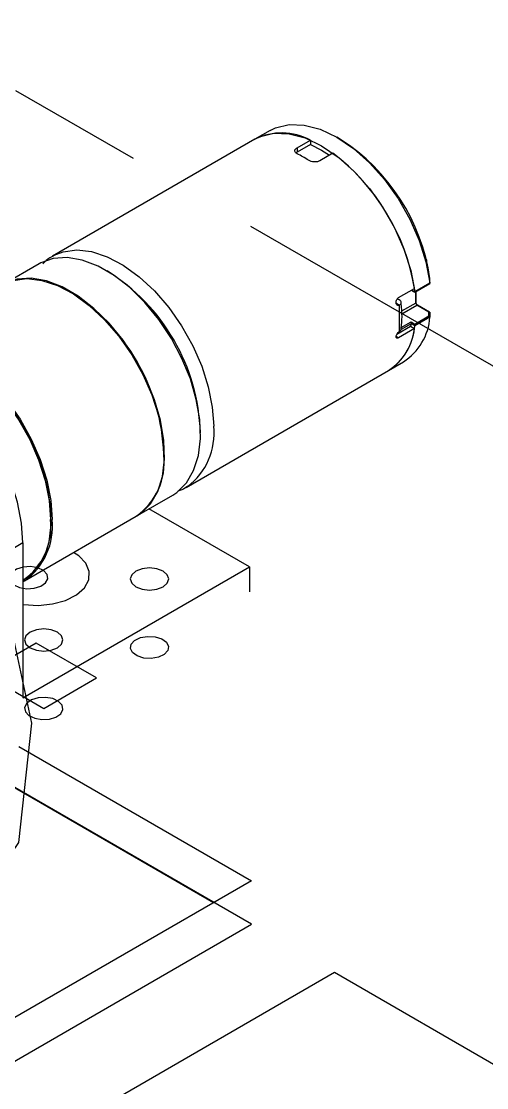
# Model space of a CAD drawing. Header units: millimetres. Extents: x 15 to 415, y 5 to 292.
# Drawn here: x 248.93 to 257.64, y 198.25 to 218.21 of the extents above; entities that cross this region are included whole.
import ezdxf

# ---------------------------------------------------------------- set-up
doc = ezdxf.new("R2010")
doc.units = ezdxf.units.MM
doc.linetypes.add('CENTERX2', pattern=[20.32, 12.7, -2.54, 2.54, -2.54])

msp = doc.modelspace()

# ---------------------------------------------------------------- linework, layer by layer
at = {"color": 7, "linetype": 'CENTERX2'}
for p, q in [((218.0246, 234.6973), (273.4618, 202.6941)), ((249.208, 206.572), (248.2181, 206.0006)), ((250.3394, 205.9189), (249.208, 206.572)), ((248.2181, 206.0006), (249.3494, 205.3474)), ((249.3494, 205.3474), (250.3394, 205.9189)), ((247.4402, 196.1628), (254.7942, 200.4082)), ((254.7942, 200.4082), (262.1481, 196.1628))]:
    msp.add_line(p, q, dxfattribs=at)
at = {"color": 7, "linetype": 'Continuous', "lineweight": 25}
for p, q in [((253.5867, 216.1672), (253.3038, 216.004)), ((254.9076, 216.0025), (254.8369, 216.0433)), ((253.3038, 216.004), (249.5137, 213.816)), ((254.0941, 215.845), (254.3416, 215.9879)), ((254.3416, 215.9056), (254.0941, 215.7628)), ((254.0941, 215.845), (254.0941, 215.7628)), ((254.3416, 215.9879), (254.3416, 215.9056)), ((254.0941, 215.7628), (254.0747, 215.7476)), ((254.7659, 215.743), (254.5184, 215.6001)), ((249.5137, 213.816), (249.5465, 213.8339)), ((249.2663, 213.6731), (248.5945, 213.2853)), ((256.5239, 213.7058), (256.5239, 213.7245)), ((256.2995, 213.152), (256.5824, 213.3153)), ((256.2997, 213.1426), (256.5767, 213.3025)), ((256.5815, 213.3968), (256.5817, 213.3948)), ((256.5824, 213.3153), (256.5825, 213.3145)), ((249.8447, 213.1451), (249.8306, 213.1532)), ((255.9943, 213.0401), (256.2913, 213.2115)), ((256.2358, 213.1795), (256.2997, 213.1426)), ((256.2997, 213.1494), (256.2997, 213.1426)), ((256.3207, 212.9446), (256.3207, 213.1547)), ((255.9405, 212.9403), (256.0117, 212.8992)), ((255.9474, 212.9364), (255.9474, 212.9365)), ((256.0117, 212.4093), (256.0117, 212.8992)), ((256.5617, 212.7694), (256.3361, 212.8997)), ((256.5758, 212.7681), (256.3461, 212.9007)), ((256.5824, 212.6733), (256.2995, 212.51)), ((256.2997, 212.5451), (256.5625, 212.6969)), ((256.5825, 212.674), (256.5824, 212.6733)), ((255.9606, 212.3522), (256.2193, 212.5016)), ((256.2913, 212.46), (255.9943, 212.2885)), ((256.2279, 212.5513), (256.2193, 212.5016)), ((256.2193, 212.5016), (256.2913, 212.46)), ((256.228, 212.5865), (256.2997, 212.5451)), ((256.228, 212.5865), (256.228, 212.5538)), ((256.2997, 212.5125), (256.228, 212.5538)), ((256.2997, 212.5451), (256.2997, 212.5125)), ((255.9474, 212.3156), (255.9474, 212.3158)), ((255.8036, 211.6737), (256.0865, 211.837)), ((252.0135, 209.4857), (255.8036, 211.6737)), ((251.598, 210.0915), (251.598, 210.1079)), ((252.0427, 209.5034), (252.0135, 209.4857)), ((251.0943, 208.9551), (251.7661, 209.3429)), ((253.2032, 207.997), (251.3189, 209.0847)), ((248.9871, 207.7386), (251.0802, 208.9469)), ((248.9605, 208.4465), (248.5363, 208.2015)), ((248.9605, 208.4465), (248.9605, 205.5477)), ((248.9605, 205.5477), (253.2032, 207.997)), ((253.2032, 207.997), (253.2032, 207.5315)), ((248.9605, 207.7233), (248.973, 207.7305)), ((248.8809, 204.6383), (253.2385, 202.1227)), ((248.7276, 203.9103), (252.5313, 201.7145)), ((253.2385, 202.1227), (245.8846, 197.8774))]:
    msp.add_line(p, q, dxfattribs=at)
at = {"color": 8, "linetype": 'Continuous', "lineweight": 25}
for p, q in [((256.2417, 213.1829), (256.2997, 213.1494)), ((256.3149, 212.9364), (256.3149, 213.1514)), ((256.3149, 212.9364), (256.0508, 212.784)), ((256.0543, 212.737), (256.3361, 212.8997)), ((256.0404, 212.4782), (256.228, 212.5865)), ((256.2279, 212.5513), (256.0407, 212.4432)), ((255.9474, 212.3156), (255.9943, 212.2885))]:
    msp.add_line(p, q, dxfattribs=at)
at = {"color": 7, "linetype": 'Continuous'}
for p, q in [((253.2385, 201.3062), (240.0863, 208.8988)), ((245.8846, 197.0609), (253.2385, 201.3062))]:
    msp.add_line(p, q, dxfattribs=at)
at = {"color": 7, "linetype": 'Continuous', "lineweight": 25, "flags": 128}
for points in [[(253.5867, 216.1672), (253.6891, 216.2174), (253.9432, 216.2793), (254.2251, 216.2705), (254.526, 216.191), (254.8366, 216.0435), (255.1472, 215.8324), (255.4481, 215.5644), (255.73, 215.2478), (255.9841, 214.8925), (256.2025, 214.5094), (256.3784, 214.1106), (256.5064, 213.7084), (256.5824, 213.3153)], [(253.3038, 216.004), (253.4062, 216.0541), (253.6603, 216.1161), (253.9422, 216.1072), (254.2432, 216.0277), (254.5537, 215.8802), (254.8643, 215.6691), (255.1652, 215.4011), (255.4471, 215.0846), (255.7013, 214.7292), (255.9197, 214.3462), (256.0956, 213.9473), (256.2235, 213.5451), (256.2995, 213.152)], [(254.3416, 215.9056), (254.5537, 215.7985), (254.7015, 215.7058)], [(251.7661, 209.3429), (251.8432, 209.3933), (252.0215, 209.5687), (252.1565, 209.7999), (252.2442, 210.0803), (252.2823, 210.4018), (252.2696, 210.755), (252.2064, 211.13), (252.0946, 211.5158), (251.9374, 211.9014), (251.7393, 212.2756), (251.5061, 212.6278), (251.2443, 212.9478), (250.9616, 213.2263), (250.6661, 213.4554), (250.3662, 213.6285), (250.0707, 213.7406), (249.788, 213.7885), (249.5263, 213.7707), (249.293, 213.6879), (249.2663, 213.6731)], [(248.5804, 213.2772), (248.7791, 213.3601), (249.0344, 213.3942), (249.3126, 213.3627), (249.6057, 213.2665), (249.9053, 213.1082), (250.2027, 212.8926), (250.4894, 212.6257), (250.7571, 212.3152), (250.9982, 211.9702), (251.2057, 211.6005), (251.3736, 211.2167), (251.4971, 210.8299), (251.5726, 210.4512), (251.598, 210.0915)], [(251.0943, 208.9551), (251.1714, 209.0055), (251.3497, 209.1809), (251.4847, 209.4121), (251.5725, 209.6925), (251.6106, 210.014), (251.5979, 210.3672), (251.5347, 210.7422), (251.4229, 211.128), (251.2657, 211.5136), (251.0676, 211.8878), (250.8343, 212.24), (250.5726, 212.56), (250.2898, 212.8385), (249.9943, 213.0677), (249.6945, 213.2407), (249.399, 213.3528), (249.1163, 213.4007), (248.8545, 213.3829), (248.6212, 213.3001), (248.5945, 213.2853)], [(246.345, 211.9435), (246.457, 212.0276), (246.6803, 212.1257), (246.9336, 212.1595), (247.2096, 212.1283), (247.5003, 212.0328), (247.7975, 211.8758), (248.0925, 211.6619), (248.3769, 211.3971), (248.6425, 211.0892), (248.8817, 210.7469), (249.0875, 210.3801), (249.254, 209.9994), (249.3765, 209.6157), (249.4515, 209.24), (249.4767, 208.8832)], [(248.973, 207.7305), (249.0501, 207.7808), (249.2284, 207.9563), (249.3634, 208.1875), (249.4512, 208.4679), (249.4893, 208.7894), (249.4765, 209.1426), (249.4134, 209.5176), (249.3016, 209.9034), (249.1444, 210.289), (248.9463, 210.6632), (248.713, 211.0154), (248.4512, 211.3354), (248.1685, 211.6139), (247.873, 211.843), (247.5732, 212.0161), (247.2776, 212.1282), (246.9949, 212.1761), (246.7332, 212.1583), (246.4999, 212.0755), (246.4732, 212.0607)], [(246.4873, 212.0689), (246.6861, 212.1518), (246.9414, 212.186), (247.2196, 212.1545), (247.5127, 212.0582), (247.8123, 211.9), (248.1097, 211.6843), (248.3964, 211.4174), (248.6641, 211.107), (248.9051, 210.7619), (249.1126, 210.3922), (249.2805, 210.0084), (249.404, 209.6216), (249.4796, 209.2429), (249.505, 208.8832)], [(248.9605, 208.4465), (248.935, 208.8174), (248.859, 209.2077), (248.7347, 209.6067), (248.5654, 210.0036), (248.3558, 210.3875), (248.1116, 210.748), (247.8394, 211.0753), (247.5467, 211.3603), (247.2414, 211.5953), (246.932, 211.774), (246.6267, 211.8914), (246.334, 211.9443), (246.0618, 211.9313), (245.8834, 211.8816)], [(248.9605, 207.2948), (248.9712, 207.2932), (249.2422, 207.2771), (249.5105, 207.3039), (249.7565, 207.3714), (249.9617, 207.4747), (250.1111, 207.6062), (250.1935, 207.756), (250.2028, 207.9131), (250.1383, 208.0659), (250.0048, 208.2029), (249.9046, 208.2683)], [(251.5839, 207.9194), (251.4671, 207.9645), (251.3293, 207.9803), (251.1916, 207.9645), (251.0748, 207.9194), (250.9967, 207.852), (250.9693, 207.7725), (250.9967, 207.6929), (251.0748, 207.6255), (251.1916, 207.5805), (251.3293, 207.5646), (251.4671, 207.5805), (251.5839, 207.6255), (251.6619, 207.6929), (251.6893, 207.7725), (251.6619, 207.852), (251.5839, 207.9194)], [(249.0949, 206.4825), (249.2117, 206.4375), (249.3494, 206.4217), (249.4872, 206.4375), (249.604, 206.4825), (249.682, 206.55), (249.7094, 206.6295), (249.682, 206.709), (249.604, 206.7764), (249.4872, 206.8215), (249.3494, 206.8373), (249.2117, 206.8215), (249.0949, 206.7764), (249.0168, 206.709), (248.9894, 206.6295), (249.0168, 206.55), (249.0949, 206.4825)]]:
    msp.add_lwpolyline(points, dxfattribs=at)
at = {"color": 7, "linetype": 'CENTERX2', "flags": 128}
msp.add_lwpolyline([(242.1888, 202.7752), (240.3842, 204.9863), (239.1046, 207.6029), (238.5447, 210.2264), (238.7897, 212.4577), (239.8023, 213.9569), (241.4285, 214.4958), (243.4205, 213.9924), (245.4752, 212.5233), (247.2797, 210.3122), (248.5594, 207.6957), (249.1193, 205.0721), (248.8743, 202.8409), (247.8616, 201.3417), (246.2355, 200.8028), (244.2434, 201.3062), (242.1888, 202.7752)], dxfattribs=at)
at = {"color": 8, "linetype": 'Continuous', "lineweight": 25, "flags": 128}
msp.add_lwpolyline([(249.5465, 213.8339), (249.7125, 213.8989), (249.9678, 213.9331), (250.246, 213.9016), (250.5391, 213.8053), (250.8387, 213.6471), (251.1361, 213.4314), (251.4228, 213.1645), (251.6905, 212.8541), (251.9316, 212.509), (252.139, 212.1393), (252.3069, 211.7555), (252.4304, 211.3687), (252.506, 210.99), (252.5314, 210.6304)], dxfattribs=at)
at = {"color": 7, "linetype": 'Continuous', "flags": 128}
for points in [[(248.7487, 207.8942), (248.7082, 207.8166), (248.7223, 207.7359), (248.7888, 207.6645), (248.8976, 207.6132), (249.0321, 207.5898), (249.1718, 207.5979), (249.2956, 207.6363), (249.3845, 207.6991), (249.4249, 207.7767), (249.4109, 207.8574), (249.3444, 207.9288), (249.2356, 207.9802), (249.1011, 208.0035), (248.9613, 207.9954), (248.8376, 207.957), (248.7487, 207.8942)], [(251.4983, 206.3069), (251.3638, 206.2835), (251.2241, 206.2917), (251.1003, 206.33), (251.0115, 206.3928), (250.971, 206.4705), (250.9851, 206.5512), (251.0515, 206.6226), (251.1603, 206.6739), (251.2948, 206.6973), (251.4346, 206.6891), (251.5583, 206.6508), (251.6472, 206.588), (251.6877, 206.5103), (251.6736, 206.4296), (251.6071, 206.3582), (251.4983, 206.3069)], [(249.6673, 205.2499), (249.7078, 205.3275), (249.6937, 205.4082), (249.6272, 205.4796), (249.5184, 205.5309), (249.3839, 205.5543), (249.2442, 205.5462), (249.1204, 205.5078), (249.0316, 205.445), (248.9911, 205.3673), (249.0052, 205.2867), (249.0716, 205.2152), (249.1804, 205.1639), (249.3149, 205.1406), (249.4547, 205.1487), (249.5784, 205.1871), (249.6673, 205.2499)]]:
    msp.add_lwpolyline(points, dxfattribs=at)
at = {"color": 7, "linetype": 'Continuous', "lineweight": 25}
for centre, radius, start, end in [((253.8071, 214.9887), 1.1332, 61.85837, 116.36841), ((252.8695, 212.8527), 3.7517, 8.33909, 57.09567), ((253.0241, 213.6351), 2.3556, 57.02251, 62.98287), ((252.3431, 212.5577), 4.002, 9.40306, 52.74264), ((256.4638, 213.7241), 0.0599, 348.27371, 39.65872), ((248.5732, 210.3863), 3.7126, 1.87856, 58.11607), ((247.835, 209.9602), 3.766, 2.24737, 57.74725), ((256.2786, 213.1493), 0.0211, 0.13688, 7.40498), ((256.3609, 212.9385), 0.0461, 182.60548, 237.39452), ((255.4905, 212.7556), 1.095, 302.97801, 355.69089), ((255.2076, 212.5923), 1.095, 302.97801, 355.69089), ((255.2271, 212.5757), 1.0705, 302.58815, 353.7965), ((256.2115, 212.5538), 0.0166, 351.28863, 0.18919), ((256.283, 212.5124), 0.0167, 351.66565, 0.17332), ((250.3758, 209.9551), 1.2298, 304.94167, 6.37051), ((248.2653, 208.7477), 1.219, 304.77362, 6.38622), ((248.2827, 208.7468), 1.2298, 304.94167, 6.37051)]:
    msp.add_arc(centre, radius, start, end, dxfattribs=at)
at = {"color": 8, "linetype": 'Continuous', "lineweight": 25}
for centre, radius, start, end in [((256.3107, 212.9456), 0.0101, 294.37466, 354.3052), ((256.3419, 212.8915), 0.0101, 65.68605, 125.61817), ((251.2962, 210.4966), 1.2425, 306.92808, 6.18184)]:
    msp.add_arc(centre, radius, start, end, dxfattribs=at)
at = {"color": 7, "linetype": 'Continuous', "lineweight": 25}
for points, knots in [([(254.0941, 215.7336), (254.0833, 215.7403), (254.0618, 215.7536), (254.0483, 215.7792), (254.0513, 215.8057), (254.0686, 215.8285), (254.0869, 215.8404), (254.0941, 215.845)], [0, 0, 0, 0, 0.2152398, 0.4304617, 0.6460287, 0.861084, 1, 1, 1, 1]), ([(254.5184, 215.6001), (254.5054, 215.5941), (254.4793, 215.5821), (254.4295, 215.5767), (254.3788, 215.5814), (254.336, 215.5941), (254.3148, 215.6063), (254.3063, 215.6112)], [0, 0, 0, 0, 0.2132839, 0.4265363, 0.6406529, 0.8559621, 1, 1, 1, 1]), ([(249.5581, 213.8313), (249.5262, 213.8175), (249.44, 213.7804), (249.3724, 213.7138), (249.3298, 213.6719)], [0, 0, 0, 0, 0.3696918, 1, 1, 1, 1]), ([(256.5825, 213.3145), (256.5825, 213.3128), (256.5826, 213.3094), (256.5804, 213.3051), (256.5778, 213.3034), (256.5766, 213.3026)], [0, 0, 0, 0, 0.3459933, 0.6917458, 1, 1, 1, 1]), ([(256.5825, 213.3145), (256.5824, 213.3222), (256.5821, 213.3496), (256.5818, 213.3771), (256.5815, 213.3968)], [0, 0, 0, 0, 0.28082264, 1, 1, 1, 1]), ([(255.9474, 212.9365), (255.947, 212.9449), (255.9463, 212.9616), (255.9533, 212.9888), (255.9656, 213.0133), (255.9802, 213.0308), (255.9904, 213.0375), (255.9943, 213.0401)], [0, 0, 0, 0, 0.2172889, 0.4356914, 0.6532319, 0.8679507, 1, 1, 1, 1]), ([(256.0117, 212.8992), (256.0216, 212.9064), (256.0408, 212.9204), (256.0475, 212.9474), (256.0381, 212.9739), (256.0069, 212.9962), (255.9831, 213.0098), (255.9702, 213.0171)], [0, 0, 0, 0, 0.1963435, 0.3857475, 0.5753545, 0.771568, 1, 1, 1, 1]), ([(256.0117, 212.8992), (256.0074, 212.8971), (255.9967, 212.8918), (255.98, 212.8911), (255.964, 212.8986), (255.9524, 212.914), (255.9484, 212.9285), (255.9474, 212.9364), (255.9474, 212.9364)], [0, 0, 0, 0, 0.1454844, 0.3576151, 0.5702501, 0.7841557, 0.9999543, 1, 1, 1, 1]), ([(256.0401, 212.4747), (256.0489, 212.5423), (256.0676, 212.6851), (256.0495, 212.846), (256.04, 212.9307)], [0, 0, 0, 0, 0.4733044, 1, 1, 1, 1]), ([(256.3461, 212.9007), (256.344, 212.9021), (256.3398, 212.9049), (256.3327, 212.9126), (256.3265, 212.9224), (256.3223, 212.9328), (256.3208, 212.9403), (256.3207, 212.9436), (256.3207, 212.9446)], [0, 0, 0, 0, 0.175222, 0.3566303, 0.5513767, 0.7515644, 0.9270386, 1, 1, 1, 1]), ([(256.5617, 212.7694), (256.5619, 212.7694), (256.5638, 212.7699), (256.5679, 212.7704), (256.5735, 212.7695), (256.578, 212.7669), (256.5811, 212.763), (256.5815, 212.7596), (256.5817, 212.7579)], [0, 0, 0, 0, 0.0146562, 0.1947986, 0.4098261, 0.610549, 0.8051633, 1, 1, 1, 1]), ([(256.5625, 212.6969), (256.5624, 212.7085), (256.5621, 212.7327), (256.5619, 212.7568), (256.5617, 212.7694)], [0, 0, 0, 0, 0.4802668, 1, 1, 1, 1]), ([(256.5625, 212.6969), (256.5627, 212.6968), (256.5632, 212.6967), (256.566, 212.6959), (256.5707, 212.6938), (256.5762, 212.6896), (256.5802, 212.6846), (256.5826, 212.6791), (256.5825, 212.6757), (256.5825, 212.674)], [0, 0, 0, 0, 0.0136175, 0.0500108, 0.26078, 0.4566076, 0.6402577, 0.8200662, 1, 1, 1, 1]), ([(256.5815, 212.7561), (256.5816, 212.7484), (256.5819, 212.721), (256.5822, 212.6937), (256.5825, 212.674)], [0, 0, 0, 0, 0.2810394, 1, 1, 1, 1]), ([(256.0117, 212.4093), (256.0214, 212.4164), (256.0404, 212.4304), (256.0482, 212.4547), (256.0412, 212.4686), (256.0384, 212.474)], [0, 0, 0, 0, 0.38498708, 0.75636713, 1, 1, 1, 1]), ([(255.9943, 212.2885), (255.99, 212.2863), (255.9795, 212.281), (255.965, 212.2791), (255.953, 212.2842), (255.9466, 212.2965), (255.9464, 212.3088), (255.9474, 212.3156), (255.9474, 212.3156)], [0, 0, 0, 0, 0.14686443, 0.35653164, 0.56791793, 0.78252624, 0.99994228, 1, 1, 1, 1]), ([(255.9474, 212.3158), (255.949, 212.323), (255.9522, 212.3375), (255.9645, 212.3617), (255.9807, 212.3839), (255.9974, 212.4001), (256.0078, 212.4067), (256.0117, 212.4093)], [0, 0, 0, 0, 0.218821, 0.4367059, 0.6525983, 0.8665562, 1, 1, 1, 1]), ([(251.8673, 209.4234), (251.8921, 209.4302), (251.9576, 209.4483), (252.0118, 209.4891), (252.0454, 209.5144)], [0, 0, 0, 0, 0.3798096, 1, 1, 1, 1])]:
    msp.add_open_spline(points, degree=3, knots=knots, dxfattribs=at)

doc.saveas('drawing.dxf')
